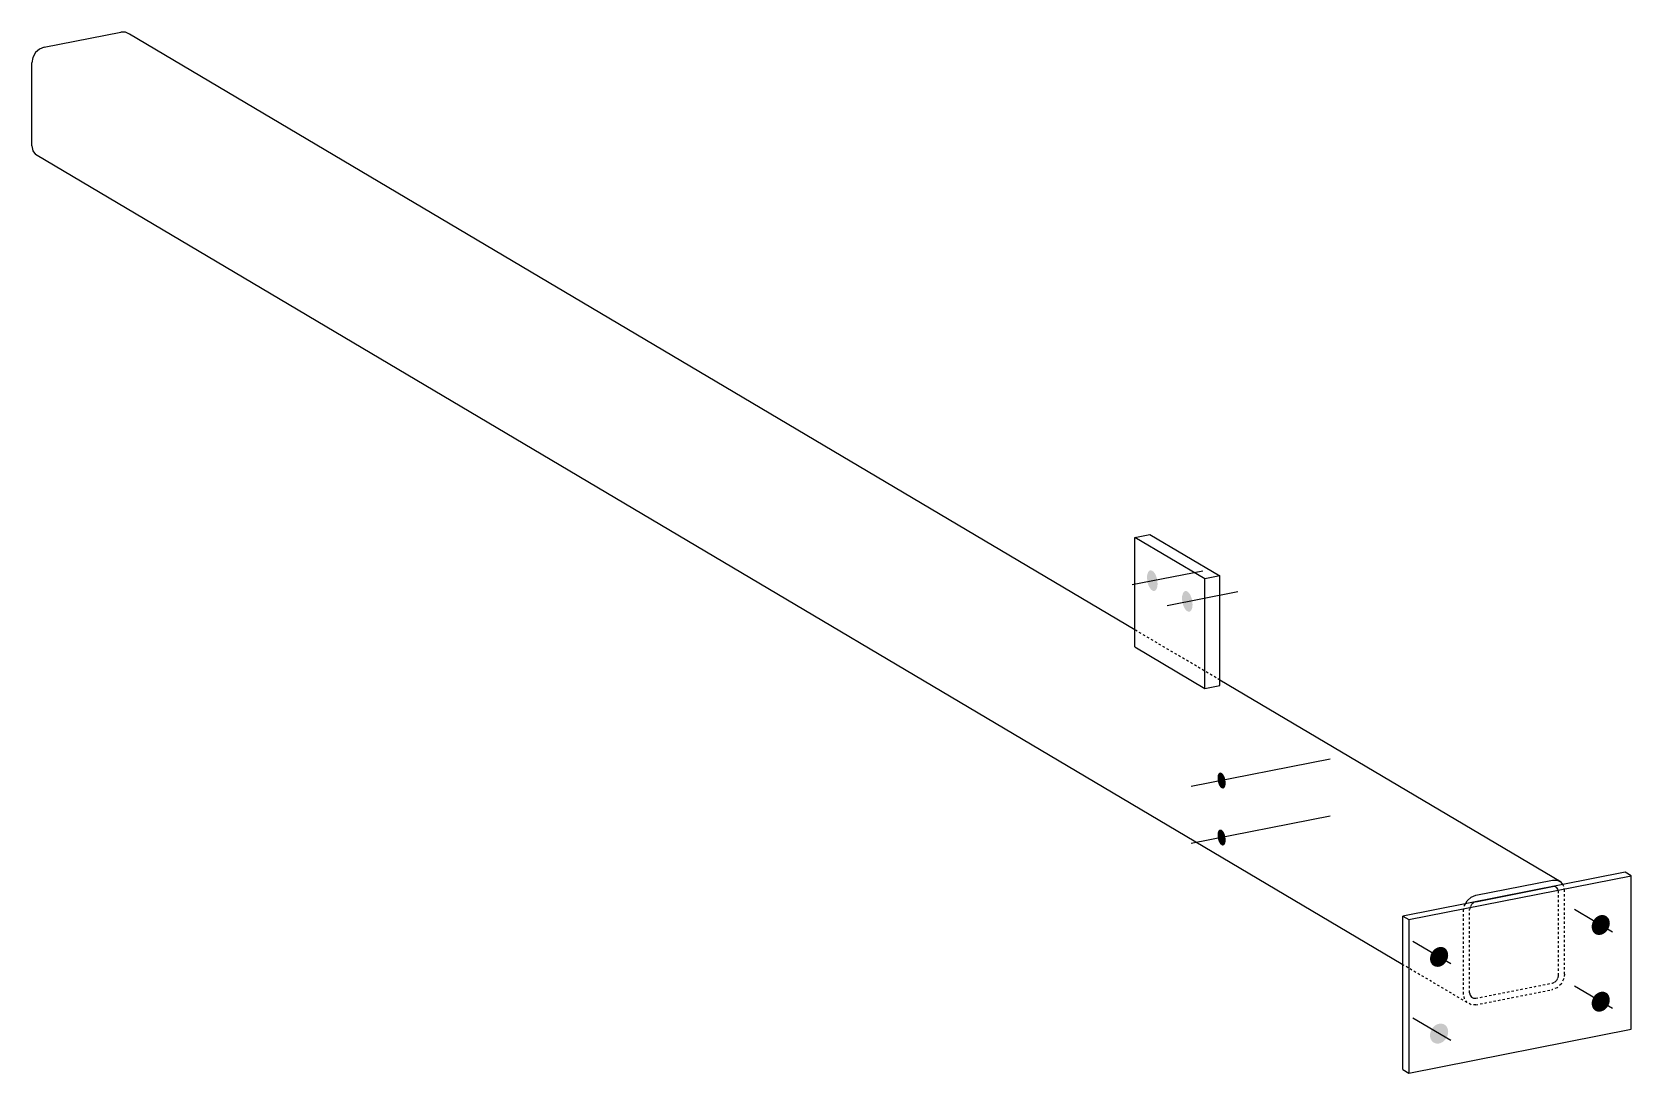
# Model space of a CAD drawing. Header units: millimetres. Extents: x 12 to 24169, y 5 to 905.
# Drawn here: x 12 to 1383, y 12 to 905 of the extents above; entities that cross this region are included whole.
import ezdxf

# ---------------------------------------------------------------- set-up
doc = ezdxf.new("R2010")
doc.units = ezdxf.units.MM
doc.linetypes.add('DXK_LINE_DOT2', pattern=[3.9198, 1.9599, -1.9599])
doc.layers.add('STÅL', color=7, linetype='Continuous')

msp = doc.modelspace()

# ---------------------------------------------------------------- hatches: boundary and pattern name
at = {"layer": 'STÅL', "linetype": 'Continuous'}
for points in [[(976.8, 435), (977, 433.1), (977.1, 431.3), (977, 429.6), (976.7, 428.2), (976.2, 426.9), (975.6, 426), (974.8, 425.5), (973.9, 425.3), (973, 425.5), (972.1, 426.1), (971.1, 427.1), (970.3, 428.3), (969.5, 429.8), (968.9, 431.5), (968.5, 433.4), (968.2, 435.2), (968.1, 437), (968.2, 438.7), (968.6, 440.2), (969, 441.4), (969.7, 442.3), (970.5, 442.9), (971.3, 443), (972.2, 442.8), (973.2, 442.2), (974.1, 441.3), (975, 440), (975.7, 438.5), (976.3, 436.8)], [(1006.8, 417.2), (1007, 415.4), (1007.1, 413.6), (1007, 411.9), (1006.7, 410.4), (1006.2, 409.2), (1005.6, 408.3), (1004.8, 407.7), (1003.9, 407.5), (1003, 407.8), (1002.1, 408.3), (1001.1, 409.3), (1000.3, 410.6), (999.5, 412.1), (998.9, 413.8), (998.5, 415.6), (998.2, 417.4), (998.1, 419.2), (998.2, 420.9), (998.6, 422.4), (999, 423.6), (999.7, 424.5), (1000.5, 425.1), (1001.3, 425.3), (1002.2, 425.1), (1003.2, 424.5), (1004.1, 423.5), (1005, 422.3), (1005.7, 420.7), (1006.3, 419)], [(1035.2, 263.4), (1035.4, 262), (1035.5, 260.6), (1035.4, 259.3), (1035.2, 258.1), (1034.8, 257.2), (1034.3, 256.5), (1033.7, 256), (1033, 255.9), (1032.3, 256.1), (1031.6, 256.5), (1030.8, 257.3), (1030.2, 258.2), (1029.6, 259.4), (1029.1, 260.7), (1028.8, 262.2), (1028.6, 263.6), (1028.5, 265), (1028.6, 266.3), (1028.8, 267.5), (1029.2, 268.4), (1029.7, 269.1), (1030.3, 269.6), (1031, 269.7), (1031.7, 269.5), (1032.4, 269.1), (1033.2, 268.3), (1033.8, 267.3), (1034.4, 266.2), (1034.9, 264.8)], [(1035.2, 214.6), (1035.4, 213.1), (1035.5, 211.7), (1035.4, 210.4), (1035.2, 209.2), (1034.8, 208.3), (1034.3, 207.6), (1033.7, 207.2), (1033, 207), (1032.3, 207.2), (1031.6, 207.7), (1030.8, 208.4), (1030.2, 209.4), (1029.6, 210.5), (1029.1, 211.9), (1028.8, 213.3), (1028.6, 214.7), (1028.5, 216.1), (1028.6, 217.4), (1028.8, 218.6), (1029.2, 219.6), (1029.7, 220.3), (1030.3, 220.7), (1031, 220.8), (1031.7, 220.7), (1032.4, 220.2), (1033.2, 219.5), (1033.8, 218.5), (1034.4, 217.3), (1034.9, 216)], [(1350.8, 142.7), (1351.9, 144.2), (1353.2, 145.5), (1354.7, 146.5), (1356.3, 147.2), (1357.9, 147.5), (1359.5, 147.4), (1361, 147), (1362.3, 146.2), (1363.4, 145.1), (1364.2, 143.8), (1364.7, 142.2), (1364.9, 140.5), (1364.7, 138.7), (1364.2, 136.9), (1363.4, 135.2), (1362.3, 133.7), (1361, 132.4), (1359.5, 131.4), (1357.9, 130.7), (1356.3, 130.4), (1354.7, 130.4), (1353.2, 130.8), (1351.9, 131.6), (1350.8, 132.7), (1350, 134.1), (1349.5, 135.7), (1349.3, 137.4), (1349.5, 139.2), (1350, 141)], [(1212.2, 115.3), (1213.3, 116.8), (1214.6, 118.1), (1216.1, 119.1), (1217.7, 119.8), (1219.3, 120.1), (1220.9, 120.1), (1222.4, 119.7), (1223.7, 118.9), (1224.8, 117.8), (1225.6, 116.4), (1226.1, 114.8), (1226.3, 113.1), (1226.1, 111.3), (1225.6, 109.5), (1224.8, 107.8), (1223.7, 106.3), (1222.4, 105), (1220.9, 104), (1219.3, 103.3), (1217.7, 103), (1216.1, 103.1), (1214.6, 103.5), (1213.3, 104.3), (1212.2, 105.4), (1211.4, 106.7), (1210.9, 108.3), (1210.7, 110), (1210.9, 111.8), (1211.4, 113.6)], [(1350.8, 76.9), (1351.9, 78.4), (1353.2, 79.7), (1354.7, 80.7), (1356.3, 81.4), (1357.9, 81.7), (1359.5, 81.7), (1361, 81.2), (1362.3, 80.5), (1363.4, 79.4), (1364.2, 78), (1364.7, 76.4), (1364.9, 74.7), (1364.7, 72.9), (1364.2, 71.1), (1363.4, 69.4), (1362.3, 67.9), (1361, 66.6), (1359.5, 65.6), (1357.9, 64.9), (1356.3, 64.6), (1354.7, 64.6), (1353.2, 65.1), (1351.9, 65.8), (1350.8, 66.9), (1350, 68.3), (1349.5, 69.9), (1349.3, 71.6), (1349.5, 73.4), (1350, 75.2)], [(1212.2, 49.5), (1213.3, 51.1), (1214.6, 52.4), (1216.1, 53.4), (1217.7, 54), (1219.3, 54.4), (1220.9, 54.3), (1222.4, 53.9), (1223.7, 53.1), (1224.8, 52), (1225.6, 50.6), (1226.1, 49), (1226.3, 47.3), (1226.1, 45.5), (1225.6, 43.7), (1224.8, 42.1), (1223.7, 40.5), (1222.4, 39.2), (1220.9, 38.2), (1219.3, 37.5), (1217.7, 37.2), (1216.1, 37.3), (1214.6, 37.7), (1213.3, 38.5), (1212.2, 39.6), (1211.4, 41), (1210.9, 42.5), (1210.7, 44.3), (1210.9, 46.1), (1211.4, 47.8)]]:
    msp.add_hatch(color=96, dxfattribs=at).paths.add_polyline_path(points)

# ---------------------------------------------------------------- linework, layer by layer
at = {"layer": 'STÅL', "color": 2, "linetype": 'Continuous'}
for p, q in [((22.4, 891.6), (18.4, 890)), ((22.4, 891.6), (88.2, 904.6)), ((92.2, 904.6), (88.2, 904.6)), ((95.6, 902.8), (92.2, 904.6)), ((957.6, 392.1), (95.6, 902.8)), ((12.8, 882.8), (12, 878.3)), ((12, 806.9), (12, 878.3)), ((15, 886.9), (12.8, 882.8)), ((18.4, 890), (15, 886.9)), ((12, 806.9), (12.8, 802.7)), ((12.8, 802.7), (15, 799.5)), ((1187.5, 104.9), (15, 799.5)), ((957.6, 471.3), (970.6, 473.8)), ((957.6, 377.3), (957.6, 471.3)), ((1017.6, 435.7), (957.6, 471.3)), ((970.6, 473.8), (1030.6, 438.3)), ((1030.6, 438.3), (1017.6, 435.7)), ((1017.6, 341.7), (1017.6, 435.7)), ((1030.6, 344.3), (1030.6, 438.3)), ((957.6, 377.3), (1017.6, 341.7)), ((1017.6, 341.7), (1030.6, 344.3)), ((1323.1, 175.6), (1030.6, 348.9)), ((1378.1, 184.1), (1187.5, 146.5)), ((1192.5, 143.6), (1383.1, 181.2)), ((1383.1, 181.2), (1378.1, 184.1)), ((1383.1, 49.6), (1383.1, 181.2)), ((1249.9, 164.5), (1315.7, 177.5)), ((1249.9, 158.8), (1315.7, 171.8)), ((1315.7, 177.5), (1319.7, 177.4)), ((1319.7, 177.4), (1323.1, 175.6)), ((1324.5, 173.6), (1323.1, 175.6)), ((1241.1, 157.1), (1242.5, 159.7)), ((1242.5, 159.7), (1245.9, 162.8)), ((1245.9, 162.8), (1249.9, 164.5)), ((1187.5, 146.5), (1192.5, 143.6)), ((1187.5, 15), (1187.5, 146.5)), ((1192.5, 143.6), (1192.5, 12)), ((1192.5, 12), (1383.1, 49.6)), ((1187.5, 15), (1192.5, 12))]:
    msp.add_line(p, q, dxfattribs=at)
at = {"layer": 'STÅL', "color": 96, "linetype": 'Continuous'}
for p, q in [((955.3, 430.8), (1015.9, 442.7)), ((985.3, 413), (1045.9, 425)), ((1125.1, 281.2), (1006, 257.7)), ((1125.1, 232.3), (1006, 208.8)), ((1367.2, 132.9), (1334.7, 152.2)), ((1228.6, 105.6), (1196.1, 124.8)), ((1367.2, 67.2), (1334.7, 86.4)), ((1228.6, 39.8), (1196.1, 59.1))]:
    msp.add_line(p, q, dxfattribs=at)
at = {"layer": 'STÅL', "color": 7, "linetype": 'DXK_LINE_DOT2'}
for p, q in [((1030.6, 348.9), (957.6, 392.1)), ((1317.7, 171.8), (1315.7, 171.8)), ((1319.4, 170.9), (1317.7, 171.8)), ((1320.5, 169.3), (1319.4, 170.9)), ((1320.9, 167.2), (1320.5, 169.3)), ((1320.9, 95.8), (1320.9, 167.2)), ((1325.3, 172.4), (1324.5, 173.6)), ((1326.1, 168.2), (1325.3, 172.4)), ((1326.1, 96.8), (1326.1, 168.2)), ((1239.5, 151.1), (1240.3, 155.6)), ((1239.5, 79.7), (1239.5, 151.1)), ((1240.3, 155.6), (1241.1, 157.1)), ((1245.1, 154.4), (1244.7, 152.2)), ((1244.7, 80.8), (1244.7, 152.2)), ((1246.2, 156.5), (1245.1, 154.4)), ((1247.9, 158), (1246.2, 156.5)), ((1249.9, 158.8), (1247.9, 158)), ((1242.5, 72.4), (1187.5, 104.9)), ((1326.1, 96.8), (1325.3, 92.4)), ((1249.9, 76.1), (1315.7, 89.1)), ((1249.9, 70.5), (1315.7, 83.5)), ((1315.7, 89.1), (1317.7, 90)), ((1319.7, 85.1), (1315.7, 83.5)), ((1317.7, 90), (1319.4, 91.5)), ((1319.4, 91.5), (1320.5, 93.6)), ((1323.1, 88.3), (1319.7, 85.1)), ((1320.5, 93.6), (1320.9, 95.8)), ((1325.3, 92.4), (1323.1, 88.3)), ((1240.3, 75.6), (1239.5, 79.7)), ((1242.5, 72.4), (1240.3, 75.6)), ((1245.9, 70.6), (1242.5, 72.4)), ((1244.7, 80.8), (1245.1, 78.7)), ((1245.1, 78.7), (1246.2, 77.1)), ((1249.9, 70.5), (1245.9, 70.6)), ((1246.2, 77.1), (1247.9, 76.2)), ((1247.9, 76.2), (1249.9, 76.1))]:
    msp.add_line(p, q, dxfattribs=at)

doc.saveas('drawing.dxf')
